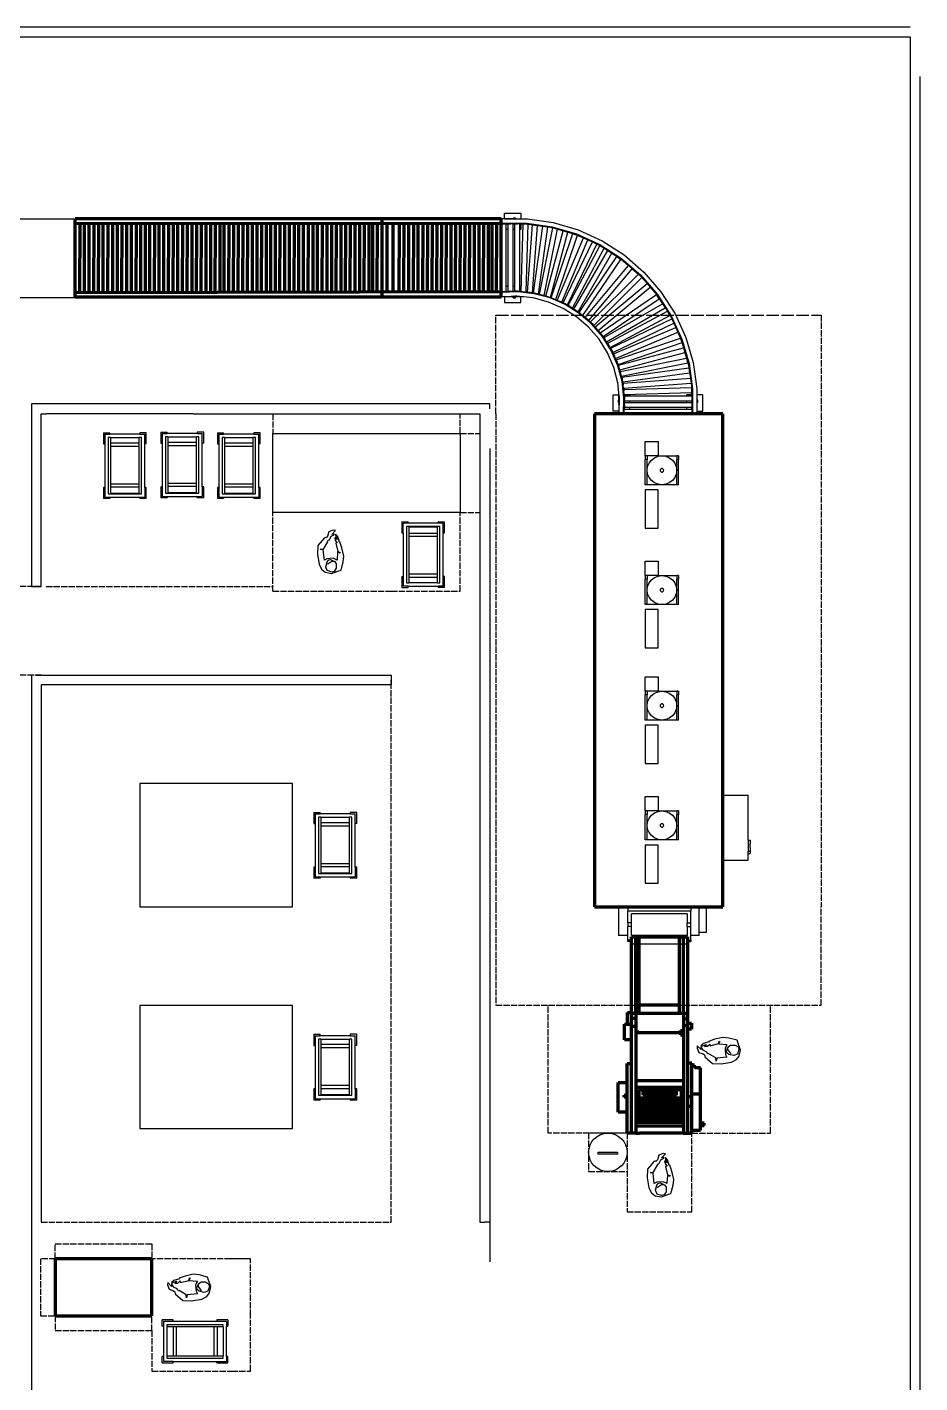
# Model space of a CAD drawing. Header units: millimetres. Extents: x -9564 to 18143, y -28921 to 24346.
# Drawn here: x 8868 to 17924, y 10595 to 24346 of the extents above; entities that cross this region are included whole.
import ezdxf

# ---------------------------------------------------------------- set-up
doc = ezdxf.new("R2010")
doc.units = ezdxf.units.MM
doc.header["$LTSCALE"] = 100
doc.linetypes.add('DASHED', pattern=[1.524, 1.27, -0.254])
doc.linetypes.add('DASHED2', pattern=[0.762, 0.635, -0.127])
for name, color, linetype in [('Edges', 7, 'Continuous'), ('freecads.com', 7, 'Continuous'), ('Maquinas', 200, 'Continuous')]:
    doc.layers.add(name, color=color, linetype=linetype)

# ---------------------------------------------------------------- blocks, each defined once
blk = doc.blocks.new('Bakery Trolley pl')
at = {"layer": 'Edges'}
for p, q in [((0.18, 0.625), (0.237, 0.625)), ((0.18, 0.625), (0.18, 0.526)), ((0.237, 0.613), (0.193, 0.613)), ((0.193, 0.526), (0.193, 0.613)), ((0.237, 0.613), (0.237, 0.625)), ((0.505, 0.613), (0.237, 0.613)), ((0.505, 0.613), (0.505, 0.625)), ((0.505, 0.625), (0.561, 0.625)), ((0.549, 0.613), (0.505, 0.613)), ((0.549, 0.526), (0.549, 0.613)), ((0.561, 0.526), (0.561, 0.625)), ((0.18, 0.526), (0.193, 0.526)), ((0.193, 0.526), (0.193, 0.139)), ((0.223, 0.583), (0.223, 0.083)), ((0.243, 0.583), (0.223, 0.583)), ((0.243, 0.583), (0.243, 0.58)), ((0.499, 0.583), (0.243, 0.583)), ((0.243, 0.58), (0.499, 0.58)), ((0.243, 0.58), (0.243, 0.524)), ((0.243, 0.524), (0.499, 0.524)), ((0.243, 0.524), (0.243, 0.497)), ((0.243, 0.497), (0.499, 0.497)), ((0.243, 0.497), (0.243, 0.162)), ((0.519, 0.583), (0.499, 0.583)), ((0.499, 0.58), (0.499, 0.583)), ((0.499, 0.524), (0.499, 0.58)), ((0.499, 0.497), (0.499, 0.524)), ((0.499, 0.162), (0.499, 0.497)), ((0.519, 0.083), (0.519, 0.583)), ((0.549, 0.526), (0.561, 0.526)), ((0.549, 0.139), (0.549, 0.526)), ((0.18, 0.139), (0.193, 0.139)), ((0.18, 0.139), (0.18, 0.04)), ((0.193, 0.139), (0.193, 0.053)), ((0.243, 0.162), (0.499, 0.162)), ((0.243, 0.162), (0.243, 0.132)), ((0.243, 0.132), (0.499, 0.132)), ((0.243, 0.132), (0.243, 0.083)), ((0.499, 0.132), (0.499, 0.162)), ((0.499, 0.083), (0.499, 0.132)), ((0.561, 0.139), (0.549, 0.139)), ((0.549, 0.053), (0.549, 0.139)), ((0.561, 0.04), (0.561, 0.139)), ((0.18, 0.04), (0.237, 0.04)), ((0.237, 0.053), (0.193, 0.053)), ((0.223, 0.083), (0.243, 0.083)), ((0.237, 0.04), (0.237, 0.053)), ((0.237, 0.053), (0.505, 0.053)), ((0.499, 0.083), (0.243, 0.083)), ((0.499, 0.083), (0.519, 0.083)), ((0.505, 0.053), (0.505, 0.04)), ((0.549, 0.053), (0.505, 0.053)), ((0.561, 0.04), (0.505, 0.04))]:
    blk.add_line(p, q, dxfattribs=at)

msp = doc.modelspace()

# ---------------------------------------------------------------- linework, layer by layer
for p, q in [((17824, 24346), (3026, 24346)), ((17824, 24246), (3026, 24246)), ((17824, 24246), (17824, 4090)), ((17924, 23846), (17924, 3540)), ((13711, 22460), (13877, 22460)), ((13711, 22402), (13711, 22460)), ((13877, 22460), (13877, 22402)), ((13711, 22402), (13678, 22402)), ((13678, 22402), (13678, 22357)), ((13678, 22357), (13937, 22357)), ((13678, 22357), (13678, 22350)), ((13678, 22350), (13678, 22348)), ((13678, 22350), (13679, 22350)), ((13679, 22348), (13678, 22348)), ((13679, 22348), (13679, 22350)), ((13679, 22350), (13729, 22350)), ((13679, 21664), (13679, 22348)), ((13711, 22402), (13943, 22402)), ((13799, 22402), (13711, 22402)), ((13729, 22348), (13729, 22350)), ((13729, 22350), (13749, 22350)), ((13749, 22348), (13729, 22348)), ((13729, 22294), (13729, 22348)), ((13749, 22294), (13729, 22294)), ((13729, 21718), (13729, 22294)), ((13749, 22348), (13749, 22350)), ((13749, 22350), (13774, 22350)), ((13749, 22294), (13749, 22348)), ((13749, 21718), (13749, 22294)), ((13799, 22350), (13774, 22350)), ((13778, 22402), (13778, 22402)), ((13778, 22402), (13779, 22402)), ((13779, 22402), (13780, 22402)), ((13780, 22402), (13782, 22402)), ((13799, 22410), (13799, 22402)), ((13822, 22410), (13799, 22410)), ((13822, 22402), (13799, 22402)), ((13799, 22348), (13799, 22350)), ((13799, 22350), (13811, 22350)), ((13811, 22348), (13799, 22348)), ((13799, 22294), (13799, 22348)), ((13816, 22294), (13799, 22294)), ((13799, 21718), (13799, 22294)), ((13811, 22350), (13811, 22348)), ((13811, 22350), (13816, 22350)), ((13816, 22348), (13811, 22348)), ((13816, 22350), (13841, 22350)), ((13816, 22348), (13816, 22350)), ((13816, 22294), (13816, 22348)), ((13816, 21718), (13816, 22294)), ((13822, 22410), (13822, 22402)), ((13822, 22402), (13877, 22402)), ((13840, 22402), (13842, 22402)), ((13865, 22350), (13841, 22350)), ((13842, 22402), (13843, 22402)), ((13843, 22402), (13844, 22402)), ((13844, 22402), (13844, 22402)), ((13865, 22348), (13865, 22350)), ((13865, 22350), (13899, 22350)), ((13877, 22348), (13865, 22348)), ((13865, 22294), (13865, 22348)), ((13877, 22294), (13865, 22294)), ((13865, 21718), (13865, 22294)), ((13877, 22402), (13944, 22402)), ((13877, 22348), (13877, 22294)), ((13899, 22348), (13877, 22348)), ((13880, 21664), (13899, 22348)), ((13899, 22348), (13899, 22350)), ((13899, 22350), (13924, 22350)), ((13924, 22350), (13936, 22350)), ((13940, 22350), (13924, 22350)), ((13930, 21664), (13949, 22348)), ((13936, 22350), (13940, 22350)), ((13937, 22357), (14194, 22320)), ((13940, 22350), (13949, 22348)), ((13943, 22402), (13944, 22402)), ((13944, 22402), (13944, 22402)), ((13944, 22402), (14205, 22364)), ((13945, 21657), (13995, 22340)), ((13949, 22348), (14020, 22338)), ((13994, 21651), (14045, 22335)), ((13995, 22340), (14020, 22338)), ((14006, 21650), (14100, 22327)), ((14020, 22338), (14045, 22335)), ((14045, 22335), (14100, 22327)), ((14054, 21638), (14149, 22320)), ((14065, 21635), (14199, 22309)), ((14100, 22327), (14124, 22323)), ((14113, 21625), (14248, 22297)), ((14124, 22323), (14149, 22320)), ((14129, 21618), (14306, 22280)), ((14149, 22320), (14192, 22314)), ((14192, 22314), (14224, 22304)), ((14194, 22320), (14442, 22248)), ((14199, 22309), (14224, 22304)), ((14205, 22364), (14459, 22289)), ((14224, 22304), (14248, 22297)), ((14248, 22297), (14330, 22273)), ((14306, 22280), (14330, 22273)), ((14459, 22289), (14700, 22179)), ((14177, 21605), (14354, 22266)), ((14185, 21602), (14405, 22252)), ((14231, 21584), (14452, 22236)), ((14245, 21575), (14511, 22209)), ((14291, 21556), (14557, 22188)), ((14306, 21550), (14603, 22167)), ((14330, 22273), (14354, 22266)), ((14350, 21528), (14648, 22146)), ((14354, 22266), (14405, 22252)), ((14405, 22251), (14405, 22252)), ((14405, 22251), (14440, 22241)), ((14405, 22251), (14452, 22236)), ((14440, 22241), (14511, 22209)), ((14442, 22248), (14678, 22140)), ((14511, 22209), (14557, 22188)), ((14557, 22188), (14603, 22167)), ((14603, 22167), (14648, 22146)), ((14648, 22146), (14675, 22134)), ((14678, 22140), (14896, 22000)), ((14700, 22179), (14923, 22036)), ((14356, 21522), (14679, 22127)), ((14399, 21497), (14723, 22103)), ((14414, 21486), (14757, 22081)), ((14456, 21460), (14799, 22054)), ((14467, 21452), (14851, 22019)), ((14675, 22134), (14717, 22107)), ((14679, 22127), (14717, 22107)), ((14717, 22107), (14723, 22103)), ((14723, 22103), (14766, 22076)), ((14757, 22081), (14766, 22076)), ((14766, 22076), (14799, 22054)), ((14799, 22054), (14892, 21995)), ((14851, 22019), (14892, 21991)), ((14923, 22036), (15123, 21862)), ((14506, 21421), (14892, 21991)), ((14528, 21402), (14968, 21929)), ((14565, 21369), (15006, 21896)), ((14892, 21995), (14968, 21929)), ((14896, 22000), (15092, 21831)), ((14968, 21929), (15006, 21896)), ((15006, 21896), (15068, 21842)), ((14583, 21357), (15068, 21842)), ((14618, 21321), (15103, 21807)), ((14629, 21306), (15156, 21746)), ((15068, 21842), (15086, 21826)), ((15086, 21826), (15087, 21826)), ((15086, 21826), (15088, 21825)), ((15086, 21826), (15088, 21825)), ((15087, 21826), (15088, 21825)), ((15088, 21825), (15103, 21807)), ((15092, 21831), (15261, 21635)), ((15103, 21807), (15156, 21746)), ((15123, 21862), (15297, 21662)), ((15156, 21746), (15188, 21709)), ((13679, 21664), (13678, 21664)), ((13678, 21661), (13678, 21664)), ((13704, 21662), (13678, 21661)), ((13845, 21661), (13678, 21655)), ((13678, 21661), (13678, 21655)), ((13678, 21655), (13678, 21610)), ((13682, 21610), (13678, 21610)), ((13682, 21610), (13678, 21610)), ((13678, 21610), (13682, 21610)), ((13678, 21610), (13682, 21610)), ((13679, 21662), (13679, 21664)), ((13679, 21662), (13704, 21662)), ((13687, 21611), (13682, 21610)), ((13682, 21610), (13687, 21610)), ((13682, 21610), (13682, 21610)), ((13682, 21610), (13687, 21610)), ((13777, 21614), (13687, 21611)), ((13687, 21611), (13687, 21610)), ((13687, 21610), (13687, 21610)), ((13711, 21610), (13687, 21610)), ((13729, 21663), (13704, 21662)), ((13711, 21610), (13711, 21552)), ((13799, 21610), (13711, 21610)), ((13749, 21718), (13729, 21718)), ((13729, 21664), (13729, 21718)), ((13729, 21664), (13747, 21664)), ((13729, 21663), (13729, 21664)), ((13747, 21664), (13729, 21663)), ((13749, 21664), (13747, 21664)), ((13749, 21664), (13749, 21718)), ((13799, 21666), (13749, 21664)), ((13799, 21610), (13765, 21610)), ((13811, 21616), (13777, 21614)), ((13811, 21614), (13777, 21614)), ((13779, 21610), (13778, 21610)), ((13778, 21610), (13778, 21610)), ((13780, 21610), (13779, 21610)), ((13782, 21610), (13780, 21610)), ((13784, 21610), (13782, 21610)), ((13786, 21610), (13782, 21610)), ((13786, 21610), (13784, 21610)), ((13791, 21610), (13786, 21610)), ((13788, 21610), (13786, 21610)), ((13790, 21610), (13788, 21610)), ((13793, 21610), (13790, 21610)), ((13796, 21610), (13791, 21610)), ((13796, 21610), (13793, 21610)), ((13800, 21610), (13796, 21610)), ((13801, 21610), (13796, 21610)), ((13816, 21718), (13799, 21718)), ((13799, 21666), (13799, 21718)), ((13816, 21667), (13799, 21666)), ((13799, 21602), (13799, 21610)), ((13822, 21610), (13799, 21610)), ((13799, 21602), (13822, 21602)), ((13803, 21610), (13800, 21610)), ((13806, 21610), (13801, 21610)), ((13807, 21610), (13803, 21610)), ((13811, 21610), (13806, 21610)), ((13811, 21610), (13807, 21610)), ((13840, 21617), (13811, 21616)), ((13811, 21614), (13811, 21616)), ((13864, 21614), (13811, 21614)), ((13814, 21610), (13811, 21610)), ((13816, 21610), (13811, 21610)), ((13818, 21610), (13814, 21610)), ((13816, 21667), (13816, 21718)), ((13846, 21668), (13816, 21667)), ((13821, 21610), (13816, 21610)), ((13822, 21610), (13818, 21610)), ((13826, 21610), (13821, 21610)), ((13822, 21602), (13822, 21610)), ((13877, 21610), (13822, 21610)), ((13825, 21610), (13822, 21610)), ((13857, 21610), (13822, 21610)), ((13828, 21610), (13825, 21610)), ((13831, 21610), (13826, 21610)), ((13831, 21610), (13828, 21610)), ((13836, 21610), (13831, 21610)), ((13833, 21610), (13831, 21610)), ((13836, 21610), (13833, 21610)), ((13840, 21610), (13836, 21610)), ((13838, 21610), (13836, 21610)), ((13840, 21610), (13838, 21610)), ((13864, 21614), (13840, 21617)), ((13842, 21610), (13840, 21610)), ((13843, 21610), (13842, 21610)), ((13844, 21610), (13843, 21610)), ((13844, 21610), (13844, 21610)), ((14012, 21642), (13845, 21661)), ((13865, 21666), (13846, 21668)), ((13902, 21610), (13864, 21614)), ((13877, 21718), (13865, 21718)), ((13865, 21666), (13865, 21718)), ((13877, 21664), (13865, 21666)), ((13877, 21664), (13877, 21718)), ((13880, 21664), (13877, 21664)), ((13877, 21552), (13877, 21610)), ((13902, 21610), (13877, 21610)), ((13880, 21664), (13880, 21664)), ((13880, 21664), (13880, 21664)), ((13894, 21663), (13880, 21664)), ((13880, 21664), (13880, 21664)), ((13944, 21657), (13894, 21663)), ((13894, 21663), (13930, 21661)), ((14000, 21599), (13902, 21610)), ((13930, 21661), (13930, 21664)), ((13930, 21664), (13944, 21664)), ((13944, 21657), (13944, 21664)), ((13945, 21657), (13944, 21657)), ((13994, 21651), (13945, 21657)), ((14006, 21650), (13994, 21651)), ((14156, 21558), (14000, 21599)), ((14014, 21649), (14006, 21650)), ((14173, 21599), (14012, 21642)), ((14053, 21638), (14014, 21649)), ((14065, 21635), (14053, 21638)), ((14054, 21638), (14053, 21638)), ((14078, 21632), (14065, 21635)), ((14129, 21618), (14078, 21632)), ((14078, 21632), (14113, 21625)), ((14176, 21605), (14129, 21618)), ((14327, 21532), (14173, 21599)), ((14177, 21605), (14176, 21605)), ((14185, 21602), (14177, 21605)), ((14209, 21591), (14185, 21602)), ((14245, 21575), (14209, 21591)), ((14209, 21591), (14231, 21584)), ((14661, 21268), (15188, 21709)), ((14681, 21247), (15251, 21633)), ((14712, 21208), (15279, 21592)), ((15188, 21709), (15256, 21631)), ((15279, 21592), (15251, 21633)), ((15251, 21633), (15279, 21592)), ((15256, 21631), (15314, 21540)), ((15261, 21635), (15401, 21417)), ((15297, 21662), (15440, 21439)), ((13711, 21552), (13877, 21552)), ((14305, 21494), (14156, 21558)), ((14273, 21563), (14245, 21575)), ((14274, 21563), (14273, 21563)), ((14326, 21540), (14274, 21563)), ((14274, 21563), (14291, 21556)), ((14441, 21408), (14305, 21494)), ((14306, 21550), (14326, 21540)), ((14330, 21538), (14326, 21540)), ((14469, 21443), (14327, 21532)), ((14332, 21537), (14330, 21538)), ((14356, 21522), (14332, 21537)), ((14332, 21537), (14350, 21528)), ((14382, 21505), (14356, 21522)), ((14383, 21505), (14382, 21505)), ((14414, 21486), (14383, 21505)), ((14383, 21505), (14399, 21497)), ((14445, 21466), (14414, 21486)), ((14445, 21466), (14445, 21466)), ((14467, 21452), (14445, 21466)), ((14445, 21466), (14456, 21460)), ((14473, 21449), (14467, 21452)), ((14720, 21197), (15314, 21540)), ((14746, 21155), (15341, 21498)), ((14757, 21140), (15363, 21464)), ((15314, 21540), (15341, 21498)), ((15341, 21498), (15363, 21464)), ((15363, 21464), (15370, 21453)), ((15370, 21453), (15395, 21413)), ((15388, 21420), (15370, 21453)), ((15370, 21453), (15388, 21420)), ((14564, 21303), (14441, 21408)), ((14595, 21334), (14469, 21443)), ((14499, 21426), (14473, 21449)), ((14528, 21402), (14499, 21426)), ((14499, 21426), (14506, 21421)), ((14565, 21369), (14528, 21402)), ((14600, 21339), (14565, 21369)), ((14583, 21357), (14600, 21339)), ((14704, 21207), (14595, 21334)), ((14600, 21339), (14600, 21339)), ((14645, 21287), (14600, 21339)), ((14600, 21339), (14600, 21339)), ((14600, 21339), (14618, 21321)), ((14782, 21097), (15388, 21420)), ((14789, 21091), (15407, 21389)), ((14810, 21047), (15427, 21344)), ((15395, 21413), (15407, 21389)), ((15401, 21417), (15509, 21181)), ((15407, 21389), (15427, 21344)), ((15427, 21344), (15448, 21298)), ((15440, 21439), (15550, 21198)), ((14669, 21180), (14564, 21303)), ((14629, 21306), (14645, 21287)), ((14661, 21268), (14645, 21287)), ((14690, 21235), (14661, 21268)), ((14755, 21043), (14669, 21180)), ((14681, 21247), (14690, 21235)), ((14710, 21212), (14690, 21235)), ((14793, 21066), (14704, 21207)), ((14712, 21208), (14710, 21212)), ((14732, 21176), (14712, 21208)), ((14720, 21197), (14732, 21176)), ((14816, 21032), (15448, 21298)), ((14836, 20986), (15469, 21252)), ((14844, 20972), (15496, 21193)), ((15448, 21298), (15458, 21276)), ((15459, 21274), (15469, 21252)), ((15460, 21277), (15461, 21275)), ((15469, 21252), (15496, 21193)), ((15496, 21193), (15502, 21179)), ((15512, 21146), (15496, 21193)), ((15496, 21193), (15512, 21146)), ((15502, 21179), (15527, 21094)), ((15509, 21181), (15582, 20933)), ((15550, 21198), (15625, 20944)), ((14746, 21155), (14732, 21176)), ((14769, 21118), (14746, 21155)), ((14819, 20895), (14755, 21043)), ((14757, 21140), (14769, 21118)), ((14782, 21097), (14769, 21118)), ((14799, 21069), (14782, 21097)), ((14789, 21091), (14799, 21069)), ((14860, 20912), (14793, 21066)), ((14826, 21009), (14799, 21069)), ((14799, 21069), (14799, 21069)), ((14799, 21069), (14810, 21047)), ((14862, 20926), (15512, 21146)), ((14866, 20917), (15527, 21094)), ((14879, 20869), (15541, 21047)), ((15527, 21094), (15541, 21047)), ((15541, 21047), (15558, 20989)), ((14816, 21032), (14826, 21009)), ((14826, 21008), (14826, 21009)), ((14836, 20986), (14826, 21008)), ((14852, 20949), (14836, 20986)), ((14844, 20972), (14852, 20949)), ((14862, 20926), (14852, 20949)), ((14904, 20751), (14860, 20912)), ((14867, 20915), (14862, 20926)), ((14867, 20915), (14866, 20917)), ((14867, 20915), (14867, 20915)), ((14879, 20869), (14867, 20915)), ((14884, 20854), (15558, 20989)), ((14896, 20806), (15569, 20941)), ((15558, 20989), (15562, 20976)), ((15562, 20976), (15575, 20931)), ((15569, 20941), (15562, 20976)), ((15562, 20976), (15569, 20941)), ((15575, 20931), (15581, 20890)), ((15582, 20933), (15618, 20676)), ((15625, 20944), (15663, 20682)), ((14861, 20739), (14819, 20895)), ((14888, 20835), (14879, 20869)), ((14884, 20854), (14888, 20835)), ((14896, 20806), (14888, 20835)), ((14905, 20771), (14896, 20806)), ((14902, 20795), (15581, 20890)), ((14902, 20795), (14905, 20771)), ((14910, 20752), (14905, 20771)), ((14911, 20747), (15588, 20840)), ((14913, 20735), (15596, 20786)), ((15581, 20890), (15588, 20840)), ((15588, 20840), (15596, 20786)), ((15596, 20786), (15603, 20736)), ((14871, 20641), (14861, 20739)), ((14871, 20616), (14871, 20641)), ((14875, 20603), (14871, 20641)), ((14922, 20584), (14904, 20751)), ((14911, 20747), (14910, 20752)), ((14915, 20711), (14911, 20747)), ((14913, 20735), (14915, 20711)), ((14918, 20686), (14915, 20711)), ((14918, 20686), (15603, 20736)), ((14918, 20682), (14918, 20686)), ((14918, 20682), (14925, 20682)), ((14921, 20657), (14918, 20682)), ((14920, 20671), (14925, 20671)), ((14920, 20671), (14921, 20657)), ((14925, 20621), (14921, 20657)), ((14925, 20671), (15608, 20690)), ((14925, 20682), (14925, 20671)), ((14925, 20621), (15609, 20640)), ((15603, 20736), (15610, 20682)), ((15608, 20690), (15609, 20661)), ((15608, 20690), (15610, 20640)), ((15610, 20682), (15609, 20682)), ((15609, 20661), (15609, 20682)), ((15610, 20640), (15609, 20661)), ((15609, 20640), (15610, 20640)), ((15609, 20616), (15609, 20640)), ((15610, 20682), (15611, 20675)), ((15611, 20675), (15611, 20606)), ((15618, 20676), (15618, 20417)), ((15663, 20682), (15663, 20682)), ((15663, 20682), (15663, 20450)), ((15663, 20682), (15663, 20682)), ((15663, 20682), (15663, 20616)), ((8961, 20524), (8911, 20524)), ((8911, 20524), (8911, 18674)), ((13561, 20524), (8961, 20524)), ((13561, 20474), (13561, 20524)), ((14813, 20616), (14871, 20616)), ((14813, 20450), (14813, 20616)), ((14863, 20561), (14871, 20561)), ((14863, 20561), (14863, 20538)), ((14863, 20538), (14871, 20538)), ((14871, 20561), (14871, 20616)), ((14871, 20583), (14871, 20583)), ((14871, 20582), (14871, 20583)), ((14871, 20581), (14871, 20582)), ((14871, 20579), (14871, 20581)), ((14871, 20561), (14871, 20538)), ((14871, 20538), (14871, 20450)), ((14871, 20519), (14871, 20521)), ((14871, 20518), (14871, 20519)), ((14871, 20517), (14871, 20518)), ((14871, 20517), (14871, 20517)), ((14872, 20425), (14875, 20516)), ((14875, 20603), (14875, 20550)), ((14878, 20578), (14875, 20603)), ((14875, 20550), (14875, 20516)), ((14875, 20550), (14877, 20550)), ((14875, 20516), (14877, 20550)), ((14877, 20550), (14878, 20578)), ((14916, 20417), (14922, 20584)), ((14925, 20621), (14925, 20618)), ((14925, 20621), (14925, 20621)), ((14925, 20618), (14925, 20621)), ((14925, 20616), (14925, 20618)), ((14925, 20616), (14979, 20616)), ((14929, 20586), (14925, 20616)), ((14925, 20486), (14926, 20515)), ((14926, 20515), (14927, 20540)), ((14926, 20515), (14926, 20490)), ((14926, 20490), (14979, 20490)), ((14927, 20540), (14929, 20581)), ((14927, 20540), (14979, 20540)), ((14929, 20606), (14979, 20606)), ((14929, 20606), (14929, 20586)), ((14929, 20585), (14929, 20586)), ((14929, 20581), (14929, 20585)), ((14929, 20581), (14929, 20557)), ((14929, 20557), (14979, 20557)), ((14979, 20616), (14979, 20606)), ((14979, 20606), (15555, 20606)), ((14979, 20557), (14979, 20540)), ((14979, 20557), (15555, 20557)), ((14979, 20540), (15555, 20540)), ((14979, 20490), (14979, 20470)), ((14979, 20490), (15555, 20490)), ((15609, 20616), (15555, 20616)), ((15555, 20616), (15555, 20606)), ((15555, 20606), (15609, 20606)), ((15555, 20557), (15555, 20540)), ((15555, 20557), (15609, 20557)), ((15555, 20540), (15609, 20540)), ((15555, 20490), (15555, 20470)), ((15555, 20490), (15609, 20490)), ((15609, 20606), (15609, 20616)), ((15609, 20606), (15611, 20606)), ((15609, 20557), (15609, 20550)), ((15609, 20557), (15611, 20557)), ((15609, 20550), (15609, 20540)), ((15611, 20550), (15609, 20550)), ((15609, 20540), (15611, 20540)), ((15609, 20470), (15609, 20490)), ((15609, 20490), (15611, 20490)), ((15611, 20606), (15611, 20557)), ((15611, 20557), (15611, 20550)), ((15611, 20550), (15611, 20540)), ((15611, 20540), (15611, 20490)), ((15611, 20490), (15611, 20470)), ((15721, 20616), (15663, 20616)), ((15663, 20616), (15663, 20561)), ((15663, 20595), (15663, 20561)), ((15663, 20583), (15663, 20582)), ((15663, 20583), (15663, 20583)), ((15663, 20582), (15663, 20580)), ((15663, 20580), (15663, 20579)), ((15663, 20579), (15663, 20577)), ((15663, 20579), (15663, 20574)), ((15663, 20577), (15663, 20574)), ((15663, 20574), (15663, 20570)), ((15663, 20574), (15663, 20572)), ((15663, 20572), (15663, 20570)), ((15663, 20570), (15663, 20565)), ((15663, 20570), (15663, 20567)), ((15663, 20567), (15663, 20564)), ((15663, 20565), (15663, 20560)), ((15663, 20564), (15663, 20561)), ((15671, 20561), (15663, 20561)), ((15663, 20561), (15663, 20538)), ((15663, 20561), (15663, 20557)), ((15663, 20560), (15663, 20555)), ((15663, 20557), (15663, 20553)), ((15663, 20555), (15663, 20550)), ((15663, 20553), (15663, 20550)), ((15663, 20550), (15663, 20546)), ((15663, 20550), (15663, 20545)), ((15663, 20546), (15663, 20542)), ((15663, 20545), (15663, 20540)), ((15663, 20542), (15663, 20539)), ((15663, 20540), (15663, 20535)), ((15663, 20539), (15663, 20535)), ((15671, 20538), (15663, 20538)), ((15663, 20538), (15663, 20450)), ((15663, 20538), (15663, 20504)), ((15663, 20535), (15663, 20532)), ((15663, 20535), (15663, 20530)), ((15663, 20532), (15663, 20529)), ((15663, 20530), (15663, 20525)), ((15663, 20529), (15663, 20527)), ((15663, 20527), (15663, 20525)), ((15663, 20525), (15663, 20523)), ((15663, 20525), (15663, 20521)), ((15663, 20523), (15663, 20521)), ((15663, 20521), (15663, 20519)), ((15663, 20519), (15663, 20518)), ((15663, 20518), (15663, 20517)), ((15663, 20517), (15663, 20517)), ((15671, 20538), (15671, 20561)), ((15721, 20450), (15721, 20616)), ((9011, 18674), (9011, 20424)), ((9011, 20424), (9061, 20424)), ((9322, 20424), (9061, 20424)), ((10559, 20424), (9322, 20424)), ((10559, 20424), (12561, 20424)), ((12561, 20424), (12761, 20424)), ((12761, 20424), (13261, 20424)), ((13261, 20424), (13461, 20424)), ((13461, 20424), (13461, 18273)), ((14871, 20450), (14813, 20450)), ((14871, 20450), (14871, 20425)), ((14871, 20421), (14872, 20425)), ((14871, 20421), (14871, 20425)), ((14871, 20425), (14871, 20425)), ((14871, 20421), (14871, 20425)), ((14871, 20425), (14872, 20425)), ((14871, 20417), (14871, 20421)), ((14871, 20417), (14871, 20421)), ((14871, 20421), (14871, 20421)), ((14871, 20417), (14916, 20417)), ((14916, 20417), (14923, 20417)), ((14923, 20420), (14925, 20470)), ((14923, 20417), (14923, 20420)), ((14923, 20420), (14925, 20420)), ((14923, 20417), (14925, 20417)), ((14925, 20486), (14925, 20470)), ((14925, 20470), (14925, 20486)), ((14925, 20470), (14925, 20470)), ((14925, 20470), (14979, 20470)), ((14925, 20420), (15609, 20420)), ((14925, 20417), (14925, 20420)), ((14979, 20470), (15555, 20470)), ((15555, 20470), (15609, 20470)), ((15609, 20470), (15611, 20470)), ((15609, 20420), (15611, 20420)), ((15609, 20420), (15609, 20417)), ((15611, 20417), (15609, 20417)), ((15611, 20470), (15611, 20443)), ((15611, 20470), (15611, 20443)), ((15611, 20443), (15611, 20420)), ((15611, 20420), (15611, 20417)), ((15611, 20417), (15618, 20417)), ((15618, 20417), (15663, 20417)), ((15663, 20450), (15721, 20450)), ((15663, 20450), (15663, 20417)), ((11361, 19424), (11361, 20224)), ((11361, 20224), (12561, 20224)), ((12561, 20224), (13261, 20224)), ((13261, 20224), (13261, 19424)), ((13561, 20074), (13561, 11824)), ((12561, 19424), (11361, 19424)), ((13261, 19424), (12561, 19424)), ((8911, 18674), (9011, 18674)), ((8961, 18674), (9011, 18674)), ((13461, 18273), (13461, 12703)), ((8911, 17774), (8911, 9090)), ((8961, 17774), (9011, 17774)), ((9011, 17774), (12561, 17774)), ((9011, 17674), (9011, 12224)), ((12561, 17674), (9011, 17674)), ((11561, 16674), (10011, 16674)), ((10011, 16674), (10011, 15424)), ((11561, 15424), (11561, 16674)), ((10011, 15424), (11561, 15424)), ((15924, 15425), (15920, 15425)), ((11561, 14424), (10011, 14424)), ((10011, 14424), (10011, 13174)), ((11561, 13174), (11561, 14424)), ((10011, 13174), (11561, 13174)), ((14954, 13129), (14564, 13129)), ((14662, 12914), (14662, 12934)), ((14662, 12934), (14759, 12934)), ((14759, 12934), (14857, 12934)), ((14857, 12934), (14857, 12914)), ((14759, 12914), (14662, 12914)), ((14817, 12914), (14759, 12914)), ((14857, 12914), (14817, 12914)), ((13461, 12703), (13461, 12224)), ((13461, 12224), (13511, 12224)), ((13561, 12224), (13511, 12224))]:
    msp.add_line(p, q)
at = {"color": 6}
for p, q in [((8755, 22402), (9357, 22402)), ((9355, 21602), (8755, 21602))]:
    msp.add_line(p, q, dxfattribs=at)
at = {"color": 3, "linetype": 'DASHED2'}
for p, q in [((13624, 20425), (13624, 21425)), ((16924, 21425), (16924, 20425)), ((11361, 20424), (11361, 20224)), ((13261, 20224), (13261, 20424)), ((13624, 20425), (13624, 15425)), ((16924, 20425), (16924, 15425)), ((13261, 20224), (13461, 20224)), ((11361, 18624), (11361, 19424)), ((13261, 18624), (13261, 19424)), ((13261, 19424), (13461, 19424)), ((11361, 18624), (12561, 18624)), ((12561, 18624), (13261, 18624)), ((12561, 12224), (12561, 17724)), ((13624, 15425), (13624, 14425)), ((16924, 14425), (16924, 15425)), ((13624, 14425), (16924, 14425)), ((14154, 13129), (14154, 14425)), ((16409, 13129), (16409, 14425)), ((14954, 13129), (14154, 13129)), ((14564, 13129), (14564, 12739)), ((14954, 13129), (14954, 12329)), ((15609, 12329), (15609, 13129)), ((15609, 13129), (16409, 13129)), ((14564, 12739), (14954, 12739)), ((14954, 12329), (15609, 12329)), ((9011, 12224), (10011, 12224)), ((10011, 12224), (11561, 12224)), ((11561, 12224), (12561, 12224)), ((9154, 11855), (9154, 12005)), ((9154, 12005), (10134, 12005)), ((10134, 12005), (10134, 11855)), ((9154, 11855), (9004, 11855)), ((9004, 11855), (9004, 11275)), ((10934, 11855), (10134, 11855)), ((11134, 11275), (11134, 11855)), ((9004, 11275), (9154, 11275)), ((9154, 11275), (9154, 11125)), ((10134, 11125), (10134, 11275)), ((11134, 10715), (11134, 11275)), ((9154, 11125), (10134, 11125)), ((10134, 11125), (10134, 10715)), ((10134, 10715), (10914, 10715)), ((10914, 10715), (10934, 10715)), ((10934, 10715), (10944, 10715)), ((10944, 10715), (11134, 10715))]:
    msp.add_line(p, q, dxfattribs=at)
at = {"color": 3, "linetype": 'DASHED'}
msp.add_line((13624, 21425), (16924, 21425), dxfattribs=at)
at = {"color": 2, "linetype": 'DASHED2'}
for p, q in [((9011, 18674), (8626, 18674)), ((9061, 18674), (11361, 18674)), ((9011, 17774), (8626, 17774))]:
    msp.add_line(p, q, dxfattribs=at)
at = {"linetype": 'DASHED2'}
for p, q in [((12561, 17774), (12561, 17724)), ((12561, 17724), (12561, 17674))]:
    msp.add_line(p, q, dxfattribs=at)
at = {"color": 3}
msp.add_line((11134, 11855), (10934, 11855), dxfattribs=at)
msp.add_circle((14759, 12934), 195)
at = {"layer": 'freecads.com'}
for p, q in [((11884, 19167), (11816, 19087)), ((11873, 19052), (11917, 19125)), ((11891, 19162), (11884, 19167)), ((11896, 19168), (11891, 19162)), ((11901, 19165), (11896, 19168)), ((11915, 19182), (11901, 19165)), ((11930, 19227), (11915, 19182)), ((11915, 19132), (11924, 19141)), ((11917, 19125), (11915, 19132)), ((11924, 19141), (11934, 19146)), ((11973, 19244), (11930, 19227)), ((11934, 19146), (11951, 19182)), ((11951, 19182), (11981, 19198)), ((11958, 19201), (11996, 19241)), ((11981, 19205), (11958, 19201)), ((11996, 19241), (11973, 19244)), ((11981, 19198), (11981, 19205)), ((11995, 19168), (11989, 19167)), ((11989, 19167), (11993, 19139)), ((11993, 19139), (12014, 19115)), ((11996, 19205), (11995, 19198)), ((11995, 19198), (12012, 19151)), ((11998, 19155), (11995, 19168)), ((12019, 19181), (11996, 19205)), ((12012, 19151), (11998, 19155)), ((12014, 19115), (11998, 19113)), ((12036, 19122), (12019, 19181)), ((12041, 19125), (12036, 19122)), ((12062, 19066), (12041, 19125)), ((11816, 19087), (11813, 18999)), ((11813, 18999), (11830, 18895)), ((11842, 19051), (11873, 19052)), ((11872, 19044), (11842, 19051)), ((11883, 18941), (11872, 19044)), ((11998, 19113), (12019, 19028)), ((12017, 19026), (12012, 18941)), ((12041, 19012), (12017, 19026)), ((12019, 19028), (12045, 19019)), ((12045, 19019), (12041, 19012)), ((12081, 18981), (12062, 19066)), ((12074, 18922), (12081, 18981)), ((11830, 18895), (11858, 18844)), ((11858, 18844), (11892, 18817)), ((11909, 18954), (11883, 18941)), ((11897, 18872), (11910, 18922)), ((11912, 18834), (11897, 18872)), ((11906, 18907), (11919, 18902)), ((11971, 18959), (11909, 18954)), ((11910, 18922), (11928, 18943)), ((11919, 18902), (11958, 18931)), ((11928, 18943), (11945, 18946)), ((11945, 18946), (11979, 18931)), ((11958, 18931), (11986, 18928)), ((12001, 18946), (11971, 18959)), ((12003, 18857), (11984, 18826)), ((11986, 18928), (12003, 18903)), ((12012, 18941), (12001, 18946)), ((12003, 18903), (12003, 18857)), ((12054, 18837), (12074, 18922)), ((11892, 18817), (11957, 18805)), ((11958, 18818), (11912, 18834)), ((11957, 18805), (12010, 18824)), ((11984, 18826), (11958, 18818)), ((12010, 18824), (12054, 18837)), ((15727, 14036), (15703, 14014)), ((15710, 14012), (15757, 14029)), ((15786, 14054), (15727, 14036)), ((15757, 14029), (15753, 14015)), ((15769, 14010), (15793, 14031)), ((15841, 14080), (15783, 14059)), ((15783, 14059), (15786, 14054)), ((15793, 14031), (15795, 14015)), ((15795, 14015), (15880, 14036)), ((15926, 14099), (15841, 14080)), ((15880, 14036), (15888, 14062)), ((15895, 14059), (15881, 14035)), ((15881, 14035), (15967, 14029)), ((15888, 14062), (15895, 14059)), ((15985, 14092), (15926, 14099)), ((15967, 14029), (15962, 14019)), ((16070, 14071), (15985, 14092)), ((16084, 14028), (16070, 14071)), ((16103, 13974), (16084, 14028)), ((15666, 14014), (15664, 13991)), ((15664, 13991), (15681, 13947)), ((15706, 13976), (15666, 14014)), ((15681, 13947), (15725, 13932)), ((15703, 14014), (15710, 14012)), ((15710, 13998), (15703, 13998)), ((15703, 13998), (15706, 13976)), ((15725, 13969), (15710, 13998)), ((15762, 13951), (15725, 13969)), ((15725, 13932), (15743, 13918)), ((15753, 14015), (15739, 14012)), ((15739, 14012), (15741, 14007)), ((15743, 13918), (15739, 13913)), ((15739, 13913), (15746, 13908)), ((15741, 14007), (15769, 14010)), ((15746, 13908), (15741, 13901)), ((15741, 13901), (15821, 13833)), ((15767, 13941), (15762, 13951)), ((15776, 13932), (15767, 13941)), ((15783, 13934), (15776, 13932)), ((15855, 13891), (15783, 13934)), ((15857, 13859), (15855, 13891)), ((15864, 13889), (15857, 13859)), ((15966, 13900), (15864, 13889)), ((15962, 14019), (15949, 13988)), ((15949, 13988), (15953, 13927)), ((15953, 13927), (15966, 13900)), ((15961, 13963), (15977, 13996)), ((15964, 13945), (15961, 13963)), ((15986, 13927), (15964, 13945)), ((15977, 13976), (15980, 14003)), ((16006, 13936), (15977, 13976)), ((15980, 14003), (16004, 14021)), ((16036, 13915), (15986, 13927)), ((16001, 13924), (16006, 13936)), ((16004, 14021), (16051, 14021)), ((16074, 13929), (16036, 13915)), ((16051, 14021), (16081, 14002)), ((16063, 13875), (16091, 13910)), ((16089, 13976), (16074, 13929)), ((16081, 14002), (16089, 13976)), ((16091, 13910), (16103, 13974)), ((15821, 13833), (15909, 13830)), ((15909, 13830), (16013, 13847)), ((16013, 13847), (16063, 13875)), ((15229, 12844), (15162, 12764)), ((15219, 12729), (15262, 12802)), ((15236, 12839), (15229, 12844)), ((15242, 12846), (15236, 12839)), ((15247, 12842), (15242, 12846)), ((15261, 12859), (15247, 12842)), ((15275, 12904), (15261, 12859)), ((15261, 12809), (15269, 12818)), ((15262, 12802), (15261, 12809)), ((15269, 12818), (15280, 12823)), ((15319, 12921), (15275, 12904)), ((15280, 12823), (15297, 12859)), ((15297, 12859), (15327, 12875)), ((15304, 12878), (15342, 12918)), ((15327, 12882), (15304, 12878)), ((15342, 12918), (15319, 12921)), ((15327, 12875), (15327, 12882)), ((15340, 12846), (15335, 12844)), ((15335, 12844), (15339, 12816)), ((15339, 12816), (15360, 12792)), ((15342, 12882), (15340, 12875)), ((15340, 12875), (15358, 12828)), ((15344, 12832), (15340, 12846)), ((15365, 12858), (15342, 12882)), ((15358, 12828), (15344, 12832)), ((15360, 12792), (15344, 12790)), ((15344, 12790), (15365, 12705)), ((15382, 12799), (15365, 12858)), ((15387, 12802), (15382, 12799)), ((15408, 12743), (15387, 12802)), ((15162, 12764), (15158, 12676)), ((15158, 12676), (15176, 12572)), ((15188, 12728), (15219, 12729)), ((15217, 12721), (15188, 12728)), ((15228, 12618), (15217, 12721)), ((15363, 12703), (15357, 12618)), ((15387, 12690), (15363, 12703)), ((15365, 12705), (15391, 12697)), ((15391, 12697), (15387, 12690)), ((15427, 12658), (15408, 12743)), ((15420, 12599), (15427, 12658)), ((15176, 12572), (15203, 12522)), ((15203, 12522), (15238, 12494)), ((15255, 12631), (15228, 12618)), ((15243, 12549), (15256, 12599)), ((15258, 12511), (15243, 12549)), ((15252, 12584), (15264, 12579)), ((15317, 12636), (15255, 12631)), ((15256, 12599), (15273, 12621)), ((15264, 12579), (15304, 12608)), ((15273, 12621), (15291, 12624)), ((15291, 12624), (15325, 12608)), ((15304, 12608), (15332, 12605)), ((15347, 12623), (15317, 12636)), ((15349, 12534), (15330, 12503)), ((15332, 12605), (15349, 12580)), ((15357, 12618), (15347, 12623)), ((15349, 12580), (15349, 12534)), ((15356, 12501), (15399, 12515)), ((15399, 12515), (15420, 12599)), ((15238, 12494), (15302, 12482)), ((15304, 12496), (15258, 12511)), ((15302, 12482), (15356, 12501)), ((15330, 12503), (15304, 12496)), ((10554, 11697), (10470, 11678)), ((10613, 11690), (10554, 11697)), ((10698, 11669), (10613, 11690)), ((10295, 11612), (10292, 11589)), ((10292, 11589), (10309, 11545)), ((10334, 11574), (10295, 11612)), ((10355, 11634), (10331, 11612)), ((10331, 11612), (10338, 11610)), ((10338, 11596), (10331, 11596)), ((10331, 11596), (10334, 11574)), ((10338, 11610), (10385, 11627)), ((10353, 11567), (10338, 11596)), ((10390, 11549), (10353, 11567)), ((10414, 11652), (10355, 11634)), ((10381, 11613), (10367, 11610)), ((10367, 11610), (10369, 11605)), ((10369, 11605), (10397, 11608)), ((10385, 11627), (10381, 11613)), ((10397, 11608), (10421, 11629)), ((10470, 11678), (10411, 11657)), ((10411, 11657), (10414, 11652)), ((10421, 11629), (10423, 11613)), ((10423, 11613), (10508, 11634)), ((10508, 11634), (10516, 11660)), ((10523, 11657), (10509, 11633)), ((10509, 11633), (10595, 11627)), ((10516, 11660), (10523, 11657)), ((10590, 11617), (10577, 11586)), ((10577, 11586), (10582, 11525)), ((10589, 11561), (10605, 11595)), ((10592, 11543), (10589, 11561)), ((10595, 11627), (10590, 11617)), ((10605, 11574), (10608, 11601)), ((10634, 11534), (10605, 11574)), ((10608, 11601), (10632, 11619)), ((10632, 11619), (10679, 11619)), ((10679, 11619), (10709, 11600)), ((10712, 11626), (10698, 11669)), ((10717, 11574), (10702, 11527)), ((10709, 11600), (10717, 11574)), ((10731, 11572), (10712, 11626)), ((10719, 11508), (10731, 11572)), ((10309, 11545), (10353, 11530)), ((10353, 11530), (10371, 11516)), ((10371, 11516), (10367, 11511)), ((10367, 11511), (10374, 11506)), ((10374, 11506), (10369, 11499)), ((10369, 11499), (10449, 11431)), ((10395, 11539), (10390, 11549)), ((10404, 11530), (10395, 11539)), ((10411, 11532), (10404, 11530)), ((10483, 11489), (10411, 11532)), ((10449, 11431), (10537, 11428)), ((10485, 11457), (10483, 11489)), ((10492, 11487), (10485, 11457)), ((10595, 11498), (10492, 11487)), ((10537, 11428), (10641, 11445)), ((10582, 11525), (10595, 11498)), ((10614, 11525), (10592, 11543)), ((10664, 11513), (10614, 11525)), ((10629, 11522), (10634, 11534)), ((10641, 11445), (10691, 11473)), ((10702, 11527), (10664, 11513)), ((10691, 11473), (10719, 11508))]:
    msp.add_line(p, q, dxfattribs=at)
at = {"layer": 'Maquinas', "lineweight": 100}
for p, q in [((9355, 21602), (9357, 22402)), ((13678, 22402), (9357, 22402)), ((9357, 22356), (13678, 22357)), ((9403, 21655), (9405, 22356)), ((9449, 21655), (9451, 22357)), ((9497, 21655), (9499, 22357)), ((9545, 21655), (9547, 22357)), ((9593, 21655), (9595, 22357)), ((9639, 21656), (9641, 22357)), ((9688, 21656), (9689, 22357)), ((9736, 21656), (9738, 22358)), ((9784, 21656), (9786, 22357)), ((9830, 21656), (9832, 22358)), ((9878, 21656), (9880, 22358)), ((9926, 21656), (9928, 22358)), ((9974, 21657), (9976, 22358)), ((10020, 21657), (10022, 22358)), ((10068, 21657), (10070, 22358)), ((10112, 21657), (10114, 22354)), ((10160, 21657), (10162, 22354)), ((10206, 21657), (10208, 22354)), ((10254, 21657), (10256, 22354)), ((10303, 21658), (10304, 22354)), ((10351, 21658), (10352, 22354)), ((10397, 21658), (10398, 22354)), ((10445, 21658), (10447, 22354)), ((10493, 21658), (10495, 22353)), ((10541, 21658), (10543, 22353)), ((10587, 21658), (10589, 22353)), ((10635, 21659), (10637, 22353)), ((10683, 21659), (10685, 22353)), ((10731, 21659), (10733, 22353)), ((10777, 21659), (10779, 22353)), ((10825, 21659), (10827, 22353)), ((10866, 21659), (10868, 22352)), ((10914, 21659), (10916, 22352)), ((10962, 21660), (10964, 22352)), ((11010, 21660), (11012, 22352)), ((11056, 21660), (11058, 22352)), ((11104, 21660), (11106, 22352)), ((11153, 21660), (11154, 22352)), ((11201, 21660), (11203, 22352)), ((11247, 21660), (11249, 22351)), ((11295, 21661), (11297, 22351)), ((11339, 21661), (11341, 22351)), ((11387, 21661), (11389, 22351)), ((11433, 21661), (11435, 22351)), ((11481, 21661), (11483, 22351)), ((11529, 21661), (11531, 22351)), ((11577, 21661), (11579, 22351)), ((11623, 21661), (11625, 22350)), ((11671, 21662), (11673, 22350)), ((11720, 21662), (11721, 22350)), ((11768, 21662), (11769, 22350)), ((11814, 21662), (11815, 22350)), ((11862, 21662), (11864, 22350)), ((11910, 21662), (11912, 22350)), ((11958, 21662), (11960, 22350)), ((12004, 21663), (12006, 22349)), ((12052, 21663), (12054, 22349)), ((12098, 21663), (12100, 22349)), ((12146, 21663), (12148, 22349)), ((12194, 21663), (12196, 22349)), ((12242, 21663), (12244, 22349)), ((12288, 21663), (12290, 22349)), ((12336, 21664), (12338, 22349)), ((12374, 21664), (12376, 22348)), ((12420, 21664), (12422, 22348)), ((12468, 21610), (12468, 22402)), ((12519, 21662), (12519, 22357)), ((12582, 21662), (12582, 22357)), ((12643, 21661), (12645, 22351)), ((12691, 21661), (12693, 22351)), ((12740, 21661), (12741, 22351)), ((12788, 21661), (12790, 22351)), ((12834, 21661), (12836, 22350)), ((12882, 21662), (12884, 22350)), ((12930, 21662), (12932, 22350)), ((12978, 21662), (12980, 22350)), ((13024, 21662), (13026, 22350)), ((13072, 21662), (13074, 22350)), ((13120, 21662), (13122, 22350)), ((13168, 21662), (13170, 22350)), ((13214, 21663), (13216, 22349)), ((13262, 21663), (13264, 22349)), ((13308, 21663), (13310, 22349)), ((13356, 21663), (13358, 22349)), ((13405, 21663), (13406, 22349)), ((13453, 21663), (13454, 22349)), ((13499, 21663), (13500, 22349)), ((13547, 21664), (13549, 22349)), ((13584, 21664), (13586, 22348)), ((13630, 21664), (13632, 22348)), ((13678, 21610), (13678, 22402)), ((9355, 21655), (13679, 21664)), ((9355, 21610), (13678, 21610)), ((15924, 20425), (14624, 20425)), ((14624, 20425), (14624, 15425)), ((15924, 15425), (15924, 20425)), ((14624, 18610), (14624, 18610)), ((14624, 15425), (15924, 15425)), ((14998, 13129), (14998, 15121)), ((14998, 15121), (15567, 15121)), ((15044, 14346), (15044, 15121)), ((15078, 14346), (15078, 15121)), ((15486, 14346), (15486, 15121)), ((15525, 14346), (15525, 15121)), ((15567, 15121), (15567, 13129)), ((14958, 14235), (14958, 14352)), ((14958, 14352), (14998, 14352)), ((14998, 14346), (15567, 14346)), ((15044, 14346), (15044, 13129)), ((15078, 14428), (15486, 14428)), ((15525, 14346), (15525, 13129)), ((14928, 14075), (14928, 14235)), ((14928, 14235), (14958, 14235)), ((14958, 14235), (14998, 14235)), ((15044, 14292), (14998, 14292)), ((15044, 14209), (14998, 14209)), ((15061, 14168), (15044, 14168)), ((15061, 14131), (15061, 14168)), ((15497, 14150), (15497, 14169)), ((15497, 14169), (15525, 14169)), ((15567, 14289), (15525, 14289)), ((15567, 14215), (15525, 14215)), ((15567, 14243), (15606, 14243)), ((15606, 14183), (15567, 14183)), ((15606, 14243), (15606, 14183)), ((14998, 14075), (14928, 14075)), ((15044, 14131), (15061, 14131)), ((15061, 14150), (15497, 14150)), ((15497, 14150), (15497, 14126)), ((15497, 14126), (15525, 14126)), ((14954, 13129), (14954, 13833)), ((14954, 13833), (14998, 13833)), ((15609, 13839), (15567, 13839)), ((15609, 13129), (15609, 13839)), ((15638, 13818), (15609, 13818)), ((15638, 13792), (15638, 13818)), ((15698, 13792), (15638, 13792)), ((15698, 13160), (15698, 13792)), ((14862, 13341), (14862, 13643)), ((14862, 13643), (14954, 13643)), ((15525, 13660), (15044, 13660)), ((14925, 13493), (14925, 13515)), ((14925, 13515), (14954, 13515)), ((14954, 13493), (14925, 13493)), ((15077, 13241), (15077, 13570)), ((15077, 13570), (15504, 13570)), ((15504, 13484), (15077, 13484)), ((15117, 13513), (15117, 13570)), ((15117, 13541), (15455, 13541)), ((15117, 13513), (15455, 13513)), ((15326, 13484), (15326, 13513)), ((15455, 13513), (15455, 13570)), ((15504, 13570), (15504, 13241)), ((15504, 13464), (15504, 13484)), ((15609, 13495), (15567, 13495)), ((15698, 13525), (15609, 13525)), ((14954, 13341), (14862, 13341)), ((15077, 13464), (15504, 13464)), ((15094, 13241), (15094, 13463)), ((15094, 13463), (15113, 13463)), ((15113, 13463), (15113, 13241)), ((15141, 13241), (15141, 13463)), ((15141, 13463), (15159, 13463)), ((15159, 13463), (15159, 13241)), ((15187, 13241), (15187, 13463)), ((15187, 13463), (15205, 13463)), ((15205, 13463), (15205, 13241)), ((15233, 13241), (15233, 13463)), ((15233, 13463), (15251, 13463)), ((15251, 13463), (15251, 13241)), ((15278, 13241), (15278, 13463)), ((15278, 13463), (15297, 13463)), ((15297, 13463), (15297, 13241)), ((15324, 13241), (15324, 13463)), ((15324, 13463), (15343, 13463)), ((15343, 13463), (15343, 13241)), ((15371, 13241), (15371, 13463)), ((15371, 13463), (15389, 13463)), ((15389, 13463), (15389, 13241)), ((15417, 13241), (15417, 13463)), ((15417, 13463), (15435, 13463)), ((15435, 13463), (15435, 13241)), ((15462, 13241), (15462, 13463)), ((15462, 13463), (15480, 13463)), ((15480, 13463), (15480, 13241)), ((15609, 13399), (15567, 13399)), ((15044, 13241), (15525, 13241)), ((15044, 13202), (15525, 13202)), ((15735, 13228), (15698, 13228)), ((15698, 13205), (15735, 13205)), ((15735, 13205), (15735, 13228)), ((14998, 13129), (14954, 13129)), ((15042, 13129), (14998, 13129)), ((15042, 13129), (15080, 13129)), ((15523, 13129), (15080, 13129)), ((15523, 13129), (15567, 13129)), ((15567, 13129), (15609, 13129)), ((15609, 13160), (15698, 13160))]:
    msp.add_line(p, q, dxfattribs=at)
at = {"layer": 'Maquinas'}
for p, q in [((14624, 15425), (14624, 20425)), ((14881, 20425), (14628, 20425)), ((15698, 20425), (15924, 20425)), ((15920, 16555), (15920, 20425)), ((15138, 19998), (15138, 20144)), ((15138, 20144), (15270, 20144)), ((15270, 20144), (15270, 19998)), ((15157, 19998), (15138, 19998)), ((15138, 19998), (15138, 19961)), ((15157, 19961), (15138, 19961)), ((15138, 19705), (15138, 19961)), ((15270, 19998), (15157, 19998)), ((15157, 19998), (15157, 19961)), ((15157, 19851), (15157, 19961)), ((15177, 19924), (15201, 19955)), ((15201, 19955), (15232, 19978)), ((15232, 19978), (15268, 19993)), ((15268, 19993), (15307, 19998)), ((15270, 19998), (15307, 19998)), ((15307, 19998), (15346, 19993)), ((15307, 19998), (15457, 19998)), ((15346, 19993), (15382, 19978)), ((15382, 19978), (15413, 19955)), ((15413, 19955), (15437, 19924)), ((15457, 19998), (15457, 19961)), ((15476, 19998), (15457, 19998)), ((15476, 19961), (15457, 19961)), ((15457, 19851), (15457, 19961)), ((15476, 19998), (15476, 19961)), ((15476, 19705), (15476, 19961)), ((15157, 19851), (15162, 19889)), ((15162, 19813), (15157, 19851)), ((15157, 19705), (15157, 19851)), ((15162, 19889), (15177, 19924)), ((15177, 19778), (15162, 19813)), ((15290, 19856), (15289, 19851)), ((15289, 19851), (15290, 19847)), ((15292, 19860), (15290, 19856)), ((15290, 19847), (15292, 19842)), ((15295, 19863), (15292, 19860)), ((15292, 19842), (15295, 19839)), ((15298, 19866), (15295, 19863)), ((15295, 19839), (15298, 19836)), ((15303, 19868), (15298, 19866)), ((15298, 19836), (15303, 19834)), ((15307, 19868), (15303, 19868)), ((15303, 19834), (15307, 19834)), ((15312, 19868), (15307, 19868)), ((15307, 19834), (15312, 19834)), ((15316, 19866), (15312, 19868)), ((15312, 19834), (15316, 19836)), ((15320, 19863), (15316, 19866)), ((15316, 19836), (15320, 19839)), ((15323, 19860), (15320, 19863)), ((15320, 19839), (15323, 19842)), ((15324, 19856), (15323, 19860)), ((15323, 19842), (15324, 19847)), ((15325, 19851), (15324, 19856)), ((15324, 19847), (15325, 19851)), ((15437, 19924), (15452, 19889)), ((15452, 19813), (15437, 19778)), ((15452, 19889), (15457, 19851)), ((15457, 19851), (15452, 19813)), ((15457, 19705), (15457, 19851)), ((15157, 19705), (15138, 19705)), ((15307, 19705), (15157, 19705)), ((15201, 19748), (15177, 19778)), ((15232, 19724), (15201, 19748)), ((15268, 19710), (15232, 19724)), ((15307, 19705), (15268, 19710)), ((15346, 19710), (15307, 19705)), ((15457, 19705), (15307, 19705)), ((15382, 19724), (15346, 19710)), ((15413, 19748), (15382, 19724)), ((15437, 19778), (15413, 19748)), ((15476, 19705), (15457, 19705)), ((15270, 19652), (15138, 19652)), ((15138, 19652), (15138, 19266)), ((15270, 19266), (15270, 19652)), ((15138, 19266), (15270, 19266)), ((15138, 18783), (15138, 18929)), ((15138, 18929), (15270, 18929)), ((15270, 18929), (15270, 18783)), ((15157, 18783), (15138, 18783)), ((15138, 18783), (15138, 18746)), ((15157, 18746), (15138, 18746)), ((15138, 18490), (15138, 18746)), ((15270, 18783), (15157, 18783)), ((15157, 18783), (15157, 18746)), ((15157, 18637), (15157, 18746)), ((15162, 18674), (15177, 18710)), ((15177, 18710), (15201, 18740)), ((15201, 18740), (15232, 18763)), ((15232, 18763), (15268, 18778)), ((15268, 18778), (15307, 18783)), ((15270, 18783), (15307, 18783)), ((15307, 18783), (15346, 18778)), ((15307, 18783), (15457, 18783)), ((15346, 18778), (15382, 18763)), ((15382, 18763), (15413, 18740)), ((15413, 18740), (15437, 18710)), ((15437, 18710), (15452, 18674)), ((15457, 18783), (15457, 18746)), ((15476, 18783), (15457, 18783)), ((15476, 18746), (15457, 18746)), ((15457, 18637), (15457, 18746)), ((15476, 18783), (15476, 18746)), ((15476, 18490), (15476, 18746)), ((15157, 18637), (15162, 18674)), ((15162, 18599), (15157, 18637)), ((15157, 18490), (15157, 18637)), ((15177, 18563), (15162, 18599)), ((15290, 18641), (15289, 18637)), ((15289, 18637), (15290, 18632)), ((15292, 18645), (15290, 18641)), ((15290, 18632), (15292, 18628)), ((15295, 18649), (15292, 18645)), ((15292, 18628), (15295, 18624)), ((15298, 18652), (15295, 18649)), ((15295, 18624), (15298, 18622)), ((15303, 18653), (15298, 18652)), ((15298, 18622), (15303, 18620)), ((15307, 18654), (15303, 18653)), ((15303, 18620), (15307, 18619)), ((15312, 18653), (15307, 18654)), ((15307, 18619), (15312, 18620)), ((15316, 18652), (15312, 18653)), ((15312, 18620), (15316, 18622)), ((15320, 18649), (15316, 18652)), ((15316, 18622), (15320, 18624)), ((15323, 18645), (15320, 18649)), ((15320, 18624), (15323, 18628)), ((15324, 18641), (15323, 18645)), ((15323, 18628), (15324, 18632)), ((15325, 18637), (15324, 18641)), ((15324, 18632), (15325, 18637)), ((15452, 18599), (15437, 18563)), ((15452, 18674), (15457, 18637)), ((15457, 18637), (15452, 18599)), ((15457, 18490), (15457, 18637)), ((15157, 18490), (15138, 18490)), ((15270, 18438), (15138, 18438)), ((15138, 18438), (15138, 18051)), ((15307, 18490), (15157, 18490)), ((15201, 18533), (15177, 18563)), ((15232, 18510), (15201, 18533)), ((15268, 18495), (15232, 18510)), ((15307, 18490), (15268, 18495)), ((15270, 18051), (15270, 18438)), ((15346, 18495), (15307, 18490)), ((15457, 18490), (15307, 18490)), ((15382, 18510), (15346, 18495)), ((15413, 18533), (15382, 18510)), ((15437, 18563), (15413, 18533)), ((15476, 18490), (15457, 18490)), ((15138, 18051), (15270, 18051)), ((15138, 17610), (15138, 17757)), ((15138, 17757), (15270, 17757)), ((15270, 17757), (15270, 17610)), ((15157, 17610), (15138, 17610)), ((15138, 17610), (15138, 17574)), ((15270, 17610), (15157, 17610)), ((15157, 17610), (15157, 17574)), ((15232, 17591), (15268, 17605)), ((15268, 17605), (15307, 17610)), ((15270, 17610), (15307, 17610)), ((15307, 17610), (15346, 17605)), ((15307, 17610), (15457, 17610)), ((15346, 17605), (15382, 17591)), ((15457, 17610), (15457, 17574)), ((15476, 17610), (15457, 17610)), ((15476, 17610), (15476, 17574)), ((15157, 17574), (15138, 17574)), ((15138, 17318), (15138, 17574)), ((15157, 17464), (15157, 17574)), ((15157, 17464), (15162, 17502)), ((15162, 17426), (15157, 17464)), ((15157, 17318), (15157, 17464)), ((15162, 17502), (15177, 17537)), ((15177, 17537), (15201, 17568)), ((15201, 17568), (15232, 17591)), ((15290, 17469), (15289, 17464)), ((15289, 17464), (15290, 17460)), ((15292, 17473), (15290, 17469)), ((15295, 17476), (15292, 17473)), ((15298, 17479), (15295, 17476)), ((15303, 17481), (15298, 17479)), ((15307, 17481), (15303, 17481)), ((15312, 17481), (15307, 17481)), ((15316, 17479), (15312, 17481)), ((15320, 17476), (15316, 17479)), ((15323, 17473), (15320, 17476)), ((15324, 17469), (15323, 17473)), ((15325, 17464), (15324, 17469)), ((15324, 17460), (15325, 17464)), ((15382, 17591), (15413, 17568)), ((15413, 17568), (15437, 17537)), ((15437, 17537), (15452, 17502)), ((15452, 17502), (15457, 17464)), ((15457, 17464), (15452, 17426)), ((15476, 17574), (15457, 17574)), ((15457, 17464), (15457, 17574)), ((15457, 17318), (15457, 17464)), ((15476, 17318), (15476, 17574)), ((15177, 17391), (15162, 17426)), ((15201, 17361), (15177, 17391)), ((15232, 17337), (15201, 17361)), ((15268, 17323), (15232, 17337)), ((15290, 17460), (15292, 17455)), ((15292, 17455), (15295, 17452)), ((15295, 17452), (15298, 17449)), ((15298, 17449), (15303, 17447)), ((15303, 17447), (15307, 17447)), ((15307, 17447), (15312, 17447)), ((15312, 17447), (15316, 17449)), ((15316, 17449), (15320, 17452)), ((15320, 17452), (15323, 17455)), ((15323, 17455), (15324, 17460)), ((15382, 17337), (15346, 17323)), ((15413, 17361), (15382, 17337)), ((15437, 17391), (15413, 17361)), ((15452, 17426), (15437, 17391)), ((15157, 17318), (15138, 17318)), ((15270, 17265), (15138, 17265)), ((15138, 17265), (15138, 16878)), ((15307, 17318), (15157, 17318)), ((15307, 17318), (15268, 17323)), ((15270, 16878), (15270, 17265)), ((15346, 17323), (15307, 17318)), ((15457, 17318), (15307, 17318)), ((15476, 17318), (15457, 17318)), ((15138, 16878), (15270, 16878)), ((15138, 16396), (15138, 16542)), ((15138, 16542), (15270, 16542)), ((15270, 16542), (15270, 16396)), ((15920, 16555), (16183, 16555)), ((15920, 16555), (15920, 15897)), ((16183, 16099), (16183, 16555)), ((15157, 16396), (15138, 16396)), ((15138, 16396), (15138, 16359)), ((15270, 16396), (15157, 16396)), ((15157, 16396), (15157, 16359)), ((15201, 16353), (15232, 16376)), ((15232, 16376), (15268, 16391)), ((15268, 16391), (15307, 16396)), ((15270, 16396), (15307, 16396)), ((15307, 16396), (15346, 16391)), ((15307, 16396), (15457, 16396)), ((15346, 16391), (15382, 16376)), ((15382, 16376), (15413, 16353)), ((15457, 16396), (15457, 16359)), ((15476, 16396), (15457, 16396)), ((15476, 16396), (15476, 16359)), ((15157, 16359), (15138, 16359)), ((15138, 16103), (15138, 16359)), ((15157, 16250), (15157, 16359)), ((15157, 16250), (15162, 16287)), ((15162, 16212), (15157, 16250)), ((15157, 16103), (15157, 16250)), ((15162, 16287), (15177, 16323)), ((15177, 16323), (15201, 16353)), ((15290, 16254), (15289, 16250)), ((15289, 16250), (15290, 16245)), ((15292, 16258), (15290, 16254)), ((15290, 16245), (15292, 16241)), ((15295, 16262), (15292, 16258)), ((15292, 16241), (15295, 16237)), ((15298, 16265), (15295, 16262)), ((15295, 16237), (15298, 16235)), ((15303, 16266), (15298, 16265)), ((15298, 16235), (15303, 16233)), ((15307, 16267), (15303, 16266)), ((15303, 16233), (15307, 16232)), ((15312, 16266), (15307, 16267)), ((15307, 16232), (15312, 16233)), ((15316, 16265), (15312, 16266)), ((15312, 16233), (15316, 16235)), ((15320, 16262), (15316, 16265)), ((15316, 16235), (15320, 16237)), ((15323, 16258), (15320, 16262)), ((15320, 16237), (15323, 16241)), ((15324, 16254), (15323, 16258)), ((15323, 16241), (15324, 16245)), ((15325, 16250), (15324, 16254)), ((15324, 16245), (15325, 16250)), ((15413, 16353), (15437, 16323)), ((15437, 16323), (15452, 16287)), ((15452, 16287), (15457, 16250)), ((15457, 16250), (15452, 16212)), ((15476, 16359), (15457, 16359)), ((15457, 16250), (15457, 16359)), ((15457, 16103), (15457, 16250)), ((15476, 16103), (15476, 16359)), ((15157, 16103), (15138, 16103)), ((15307, 16103), (15157, 16103)), ((15177, 16176), (15162, 16212)), ((15201, 16146), (15177, 16176)), ((15232, 16123), (15201, 16146)), ((15268, 16108), (15232, 16123)), ((15307, 16103), (15268, 16108)), ((15346, 16108), (15307, 16103)), ((15457, 16103), (15307, 16103)), ((15382, 16123), (15346, 16108)), ((15413, 16146), (15382, 16123)), ((15437, 16176), (15413, 16146)), ((15452, 16212), (15437, 16176)), ((15476, 16103), (15457, 16103)), ((16183, 16099), (16202, 16099)), ((16183, 16099), (16183, 15989)), ((16202, 16099), (16202, 16061)), ((15270, 16050), (15138, 16050)), ((15138, 16050), (15138, 15664)), ((15270, 15664), (15270, 16050)), ((16183, 15989), (16202, 15989)), ((16183, 15965), (16183, 15989)), ((16183, 15965), (16202, 15965)), ((16183, 15897), (16183, 15965)), ((16202, 16026), (16202, 16061)), ((16202, 16026), (16202, 15989)), ((16202, 15989), (16202, 15965)), ((15920, 15897), (16183, 15897)), ((15920, 15425), (15920, 15897)), ((15138, 15664), (15270, 15664)), ((14868, 15425), (14624, 15425)), ((14868, 15425), (14962, 15425)), ((14868, 15425), (14868, 15132)), ((14962, 15425), (15601, 15425)), ((14962, 15425), (14962, 15383)), ((15601, 15425), (15685, 15425)), ((15601, 15425), (15601, 15383)), ((15685, 15165), (15685, 15425)), ((15685, 15425), (15760, 15425)), ((15760, 15425), (15920, 15425)), ((15760, 15165), (15760, 15425)), ((14962, 15261), (14962, 15383)), ((14962, 15383), (15601, 15383)), ((15563, 15352), (15000, 15352)), ((15000, 15261), (15000, 15352)), ((15563, 15352), (15563, 15260)), ((15601, 15260), (15601, 15383)), ((14962, 15132), (14868, 15132)), ((15000, 15261), (14962, 15261)), ((14962, 15261), (14962, 15224)), ((15000, 15224), (14962, 15224)), ((14962, 15132), (14962, 15224)), ((14962, 15086), (14962, 15132)), ((15000, 15224), (15000, 15261)), ((15000, 15132), (15000, 15224)), ((15563, 15132), (15000, 15132)), ((15563, 15260), (15601, 15260)), ((15563, 15224), (15563, 15260)), ((15563, 15224), (15601, 15224)), ((15563, 15224), (15563, 15132)), ((15601, 15224), (15601, 15260)), ((15601, 15132), (15601, 15224)), ((15685, 15132), (15601, 15132)), ((15601, 15086), (15601, 15132)), ((15685, 15132), (15685, 15165)), ((15760, 15165), (15685, 15165)), ((15000, 15086), (14962, 15086)), ((14962, 15084), (14962, 15086)), ((15000, 15084), (14962, 15084)), ((14962, 15074), (14962, 15084)), ((15000, 15074), (14962, 15074)), ((14962, 15072), (14962, 15074)), ((15000, 15072), (14962, 15072)), ((15000, 15120), (15563, 15120)), ((15000, 15086), (15000, 15120)), ((15000, 15084), (15000, 15086)), ((15000, 15084), (15000, 15074)), ((15000, 15072), (15000, 15074)), ((15000, 15050), (15000, 15072)), ((15000, 15050), (15563, 15050)), ((15563, 15086), (15563, 15120)), ((15563, 15086), (15601, 15086)), ((15563, 15086), (15563, 15072)), ((15563, 15072), (15601, 15072)), ((15563, 15050), (15563, 15072)), ((15601, 15086), (15601, 15072)), ((15601, 15085), (15601, 15085))]:
    msp.add_line(p, q, dxfattribs=at)
at = {"layer": 'Maquinas', "color": 0, "lineweight": 100}
for p, q in [((9154, 11855), (9154, 11275)), ((10134, 11855), (9154, 11855)), ((10134, 11275), (10134, 11855)), ((9154, 11275), (10134, 11275))]:
    msp.add_line(p, q, dxfattribs=at)
at = {"layer": 'Maquinas', "lineweight": 100}
for points in [[(15525, 13592), (15044, 13592)], [(15237, 13513), (15237, 13484)]]:
    msp.add_lwpolyline(points, dxfattribs=at)
for centre, radius, start, end in [((14758, 20463), 1166, 263.3857, 263.6655), ((14674, 20373), 1251, 267.6882, 267.9477)]:
    msp.add_arc(centre, radius, start, end, dxfattribs=at)

# ---------------------------------------------------------------- block references
at = {"xscale": 1141.039974711085, "yscale": 1141.039974711085, "zscale": 1141.039974711085}
for p, rotation in [((10282, 20278), 180), ((10865, 20285), 180), ((11438, 20278), 180), ((12462, 18616), 359.9999999999996), ((12417, 16427), 180), ((12417, 14177), 180), ((10950, 10593), 89.99999999999999)]:
    msp.add_blockref('Bakery Trolley pl', p, dxfattribs=dict(at, rotation=rotation))

doc.saveas('drawing.dxf')
